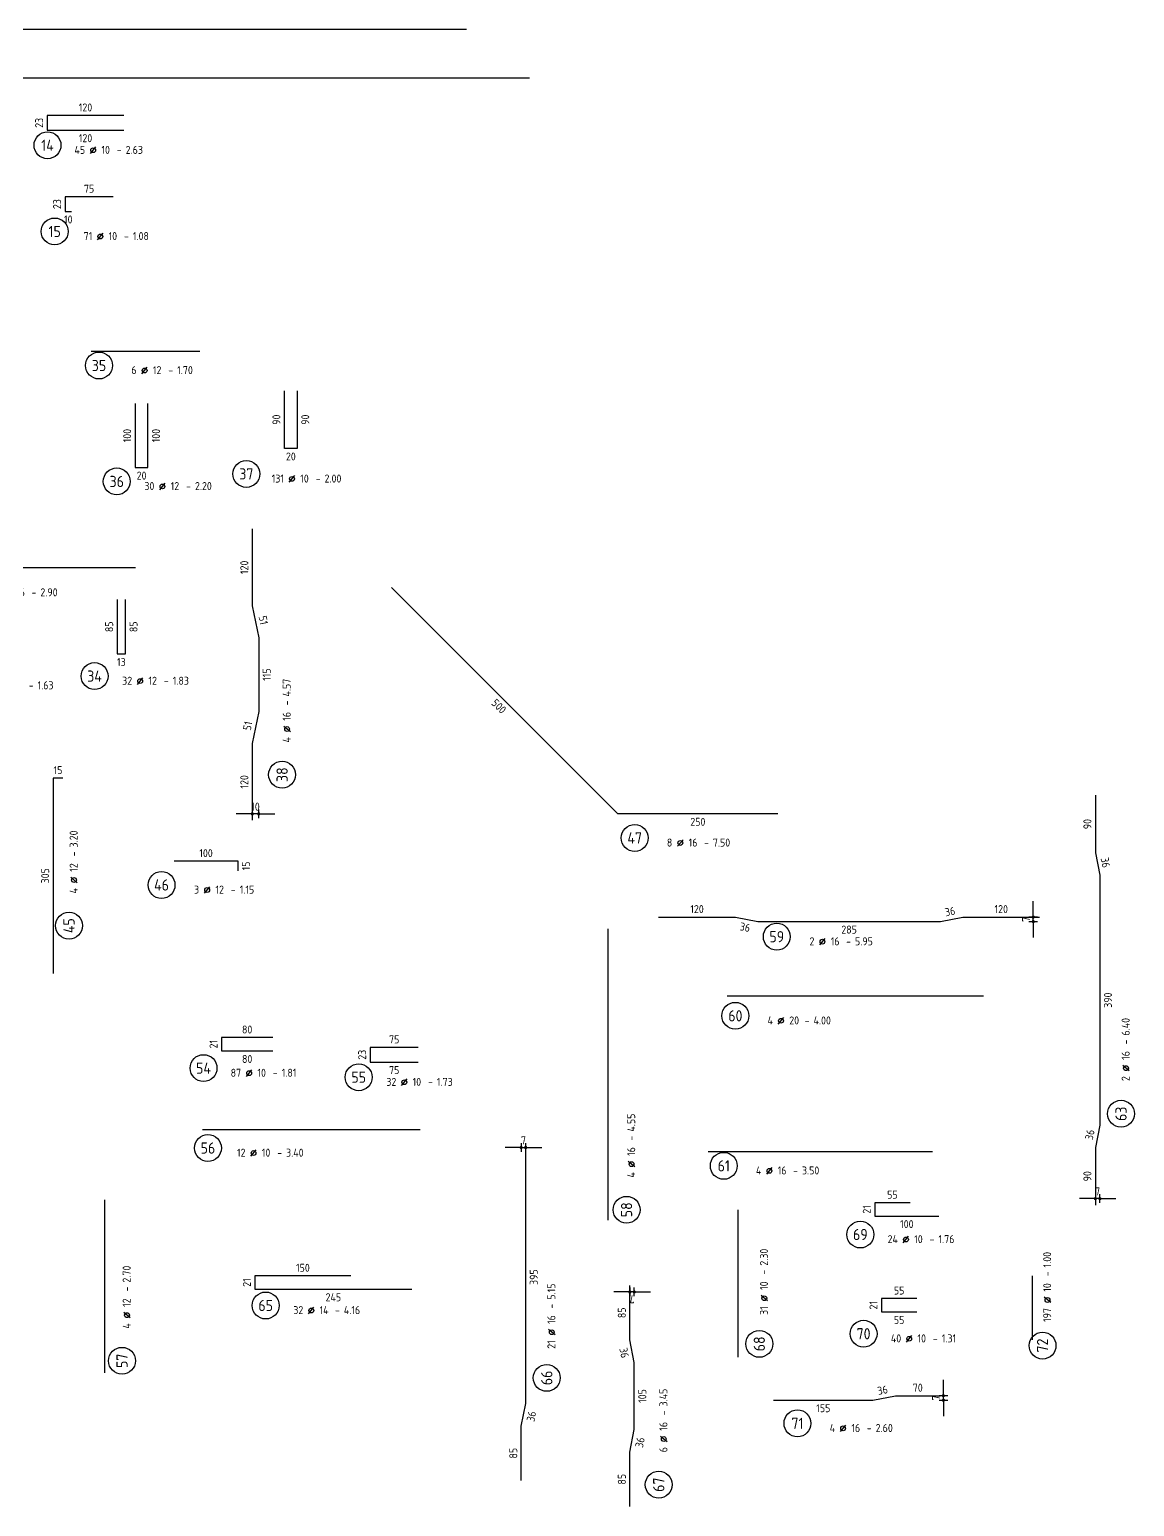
# Model space of a CAD drawing. Extents: x -177 to 93, y -12 to 49.
# Drawn here: x 75.41 to 92.66, y 17.39 to 40.46 of the extents above; entities that cross this region are included whole.
import ezdxf
from ezdxf.enums import TextEntityAlignment as Align

# ---------------------------------------------------------------- set-up
doc = ezdxf.new("R2010")
doc.units = 0
doc.header["$LTSCALE"] = 0.5
doc.linetypes.add('AUSGEZOGEN', pattern=[1000.01, 1000, 0.01])
doc.layers.add('MASSE', color=7, linetype='Continuous')
doc.layers.add('RND', color=7, linetype='Continuous')
doc.styles.add('txt', font='isocp.shx')
doc.dimstyles.new('DOT_I', dxfattribs={"dimscale": 0.5, "dimtxt": 0.25, "dimasz": 0.25, "dimexe": 0.1, "dimexo": 0.3, "dimgap": 0.1, "dimtad": 1, "dimdec": 3, "dimzin": 3, "dimtxsty": 'txt', "dimblk": 'DOT', "dimblk1": 'DOT', "dimblk2": 'DOT', "dimsah": 1, "dimcen": 0.1, "dimse1": 1, "dimse2": 1, "dimazin": 0, "dimtfac": 1, "dimtdec": 4, "dimtix": 1, "dimtmove": 2, "dimatfit": 3, "dimfxl": 0, "dimtvp": 1, "dimtolj": 1, "dimtzin": 0, "dimarcsym": 0})

# ---------------------------------------------------------------- blocks, each defined once
blk = doc.blocks.new('RND_AUSZ')
at = {"layer": 'RND', "color": 7, "linetype": 'Continuous'}
blk.add_line((1.341, 0.262), (1.509, 0.466), dxfattribs=at)
at = {"layer": 'RND', "color": 1, "linetype": 'Continuous'}
blk.add_circle((0, 0.52), 0.42, dxfattribs=at)
at = {"layer": 'RND', "color": 7, "linetype": 'Continuous'}
blk.add_circle((1.425, 0.364), 0.075, dxfattribs=at)
at = {"layer": 'RND', "color": 7, "linetype": 'Continuous', "style": 'txt'}
blk.add_text('-', height=0.25, dxfattribs=at).set_placement((2.163, 0.25))
for tag, p in [('WIEOFT', (-0.536, 0.25)), ('STK', (1.174, 0.25))]:
    blk.add_attdef(tag, text='', height=0.25, dxfattribs=at).set_placement(p, align=Align.RIGHT)
at = {"layer": 'RND', "color": 1, "linetype": 'Continuous', "style": 'txt'}
blk.add_attdef('POS', text='', height=0.35, dxfattribs=at).set_placement((0, 0.52), align=Align.MIDDLE)
at = {"layer": 'RND', "color": 7, "linetype": 'Continuous', "style": 'txt'}
for tag, p in [('DS', (1.683, 0.25)), ('LANG', (2.441, 0.25)), ('TEXT', (3.669, 0.25))]:
    blk.add_attdef(tag, p, '', height=0.25, dxfattribs=at)
blk = doc.blocks.new('DOT')
at = {"layer": 'MASSE', "color": 7, "linetype": 'Continuous'}
for p, q in [((0, 0), (-1, 0)), ((0, 0.54), (0, -0.54))]:
    blk.add_line(p, q, dxfattribs=at)
at = {"layer": 'MASSE', "color": 7, "linetype": 'Continuous', "const_width": 0.2}
blk.add_lwpolyline([(-0.1, 0, 1), (0.1, 0, 1)], format="xyb", close=True, dxfattribs=at)
blk = doc.blocks.new('*D86')
at = {"layer": 'Defpoints', "color": 0, "linetype": 'AUSGEZOGEN', "transparency": 16777216}
for p in [(78.884, 28.209), (78.884, 28.209), (78.984, 28.109)]:
    blk.add_point(p, dxfattribs=at)
at = {"layer": 'RND', "color": 0, "linetype": 'AUSGEZOGEN', "lineweight": -2, "transparency": 16777216}
for p, q in [((78.759, 28.209), (78.634, 28.209)), ((78.984, 28.209), (78.884, 28.209)), ((79.109, 28.209), (79.234, 28.209))]:
    blk.add_line(p, q, dxfattribs=at)
at = {"layer": 'RND', "color": 0, "linetype": 'AUSGEZOGEN', "lineweight": -2, "transparency": 16777216, "xscale": 0.125, "yscale": 0.125, "zscale": 0.125}
blk.add_blockref('DOT', (78.884, 28.209), dxfattribs=at)
at = {"layer": 'RND', "color": 0, "linetype": 'AUSGEZOGEN', "lineweight": -2, "transparency": 16777216, "xscale": 0.125, "yscale": 0.125, "zscale": 0.125, "rotation": 180}
blk.add_blockref('DOT', (78.984, 28.209), dxfattribs=at)
at = {"layer": 'RND', "color": 0, "linetype": 'AUSGEZOGEN', "transparency": 16777216, "insert": (78.934, 28.321), "char_height": 0.125, "attachment_point": 5, "style": 'txt'}
blk.add_mtext('\\A1;10', dxfattribs=at)
blk = doc.blocks.new('*D91')
at = {"layer": 'Defpoints', "color": 0, "linetype": 'AUSGEZOGEN', "transparency": 16777216}
for p in [(91.078, 26.596), (91.078, 26.596), (91.178, 26.526)]:
    blk.add_point(p, dxfattribs=at)
at = {"layer": 'RND', "color": 0, "linetype": 'AUSGEZOGEN', "lineweight": -2, "transparency": 16777216}
for p, q in [((91.078, 26.721), (91.078, 26.846)), ((91.078, 26.526), (91.078, 26.596)), ((91.078, 26.401), (91.078, 26.276))]:
    blk.add_line(p, q, dxfattribs=at)
at = {"layer": 'RND', "color": 0, "linetype": 'AUSGEZOGEN', "lineweight": -2, "transparency": 16777216, "xscale": 0.125, "yscale": 0.125, "zscale": 0.125}
for p, rotation in [((91.078, 26.596), 270), ((91.078, 26.526), 90)]:
    blk.add_blockref('DOT', p, dxfattribs=dict(at, rotation=rotation))
at = {"layer": 'RND', "color": 0, "linetype": 'AUSGEZOGEN', "transparency": 16777216, "insert": (90.966, 26.561), "char_height": 0.125, "attachment_point": 5, "rotation": 90, "style": 'txt'}
blk.add_mtext('\\A1;7', dxfattribs=at)
blk = doc.blocks.new('*D99')
at = {"layer": 'Defpoints', "color": 0, "linetype": 'AUSGEZOGEN', "transparency": 16777216}
for p in [(92.048, 22.199), (92.048, 22.199), (92.118, 22.099)]:
    blk.add_point(p, dxfattribs=at)
at = {"layer": 'RND', "color": 0, "linetype": 'AUSGEZOGEN', "lineweight": -2, "transparency": 16777216}
for p, q in [((91.923, 22.199), (91.798, 22.199)), ((92.118, 22.199), (92.048, 22.199)), ((92.243, 22.199), (92.368, 22.199))]:
    blk.add_line(p, q, dxfattribs=at)
at = {"layer": 'RND', "color": 0, "linetype": 'AUSGEZOGEN', "lineweight": -2, "transparency": 16777216, "xscale": 0.125, "yscale": 0.125, "zscale": 0.125}
blk.add_blockref('DOT', (92.048, 22.199), dxfattribs=at)
at = {"layer": 'RND', "color": 0, "linetype": 'AUSGEZOGEN', "lineweight": -2, "transparency": 16777216, "xscale": 0.125, "yscale": 0.125, "zscale": 0.125, "rotation": 180}
blk.add_blockref('DOT', (92.118, 22.199), dxfattribs=at)
at = {"layer": 'RND', "color": 0, "linetype": 'AUSGEZOGEN', "transparency": 16777216, "insert": (92.083, 22.312), "char_height": 0.125, "attachment_point": 5, "style": 'txt'}
blk.add_mtext('\\A1;7', dxfattribs=at)
blk = doc.blocks.new('*D103')
at = {"layer": 'Defpoints', "color": 0, "linetype": 'AUSGEZOGEN', "transparency": 16777216}
for p in [(89.675, 19.121), (89.675, 19.121), (89.675, 19.051)]:
    blk.add_point(p, dxfattribs=at)
at = {"layer": 'RND', "color": 0, "linetype": 'AUSGEZOGEN', "lineweight": -2, "transparency": 16777216}
for p, q in [((89.675, 19.246), (89.675, 19.371)), ((89.675, 19.051), (89.675, 19.121)), ((89.675, 18.926), (89.675, 18.801))]:
    blk.add_line(p, q, dxfattribs=at)
at = {"layer": 'RND', "color": 0, "linetype": 'AUSGEZOGEN', "lineweight": -2, "transparency": 16777216, "xscale": 0.125, "yscale": 0.125, "zscale": 0.125}
for p, rotation in [((89.675, 19.121), 270), ((89.675, 19.051), 90)]:
    blk.add_blockref('DOT', p, dxfattribs=dict(at, rotation=rotation))
at = {"layer": 'RND', "color": 0, "linetype": 'AUSGEZOGEN', "transparency": 16777216, "insert": (89.562, 19.086), "char_height": 0.125, "attachment_point": 5, "rotation": 90, "style": 'txt'}
blk.add_mtext('\\A1;7', dxfattribs=at)
blk = doc.blocks.new('*D106')
at = {"layer": 'Defpoints', "color": 0, "linetype": 'AUSGEZOGEN', "transparency": 16777216}
for p in [(83.083, 22.998), (83.153, 22.998), (83.153, 22.998)]:
    blk.add_point(p, dxfattribs=at)
at = {"layer": 'RND', "color": 0, "linetype": 'AUSGEZOGEN', "lineweight": -2, "transparency": 16777216}
for p, q in [((82.958, 22.998), (82.833, 22.998)), ((83.083, 22.998), (83.153, 22.998)), ((83.278, 22.998), (83.403, 22.998))]:
    blk.add_line(p, q, dxfattribs=at)
at = {"layer": 'RND', "color": 0, "linetype": 'AUSGEZOGEN', "lineweight": -2, "transparency": 16777216, "xscale": 0.125, "yscale": 0.125, "zscale": 0.125}
blk.add_blockref('DOT', (83.083, 22.998), dxfattribs=at)
at = {"layer": 'RND', "color": 0, "linetype": 'AUSGEZOGEN', "lineweight": -2, "transparency": 16777216, "xscale": 0.125, "yscale": 0.125, "zscale": 0.125, "rotation": 180}
blk.add_blockref('DOT', (83.153, 22.998), dxfattribs=at)
at = {"layer": 'RND', "color": 0, "linetype": 'AUSGEZOGEN', "transparency": 16777216, "insert": (83.118, 23.111), "char_height": 0.125, "attachment_point": 5, "style": 'txt'}
blk.add_mtext('\\A1;7', dxfattribs=at)
blk = doc.blocks.new('*D107')
at = {"layer": 'Defpoints', "color": 0, "linetype": 'AUSGEZOGEN', "transparency": 16777216}
for p in [(84.849, 20.842), (84.779, 20.742), (84.779, 20.742)]:
    blk.add_point(p, dxfattribs=at)
at = {"layer": 'RND', "color": 0, "linetype": 'AUSGEZOGEN', "lineweight": -2, "transparency": 16777216}
for p, q in [((84.654, 20.742), (84.529, 20.742)), ((84.849, 20.742), (84.779, 20.742)), ((84.974, 20.742), (85.099, 20.742))]:
    blk.add_line(p, q, dxfattribs=at)
at = {"layer": 'RND', "color": 0, "linetype": 'AUSGEZOGEN', "lineweight": -2, "transparency": 16777216, "xscale": 0.125, "yscale": 0.125, "zscale": 0.125}
blk.add_blockref('DOT', (84.779, 20.742), dxfattribs=at)
at = {"layer": 'RND', "color": 0, "linetype": 'AUSGEZOGEN', "lineweight": -2, "transparency": 16777216, "xscale": 0.125, "yscale": 0.125, "zscale": 0.125, "rotation": 180}
blk.add_blockref('DOT', (84.849, 20.742), dxfattribs=at)
at = {"layer": 'RND', "color": 0, "linetype": 'AUSGEZOGEN', "transparency": 16777216, "insert": (84.814, 20.629), "char_height": 0.125, "attachment_point": 5, "rotation": 180, "style": 'txt'}
blk.add_mtext('\\A1;7', dxfattribs=at)

msp = doc.modelspace()

# ---------------------------------------------------------------- linework, layer by layer
at = {"layer": 'RND', "color": 1, "linetype": 'AUSGEZOGEN'}
for points in [[(82.2276, 40.4587), (70.2276, 40.4587)], [(70.2113, 39.7047), (83.2113, 39.7047)], [(76.8798, 39.1169), (75.6798, 39.1169), (75.6798, 38.8869), (76.8798, 38.8869)], [(76.7102, 37.8473), (75.9602, 37.8473), (75.9602, 37.6173), (76.0602, 37.6173)], [(76.3664, 35.4378), (78.0664, 35.4378)], [(77.0552, 34.6167), (77.0552, 33.6167), (77.2552, 33.6167), (77.2552, 34.6167)], [(79.586, 34.8153), (79.586, 33.9153), (79.386, 33.9153), (79.386, 34.8153)], [(78.8842, 32.6589), (78.8842, 31.4589), (78.9842, 30.9589), (78.9842, 29.8089), (78.8842, 29.3089), (78.8842, 28.1089)], [(74.1618, 32.0575), (77.0618, 32.0575)], [(87.0908, 28.2094), (84.5908, 28.2094), (81.0553, 31.745)], [(76.7738, 31.556), (76.7738, 30.706), (76.9038, 30.706), (76.9038, 31.556)], [(75.9245, 28.7665), (75.7745, 28.7665), (75.7745, 25.7165)], [(92.0485, 28.4991), (92.0485, 27.5991), (92.1185, 27.2491), (92.1185, 23.3491), (92.0485, 22.9991), (92.0485, 22.0991)], [(78.6616, 27.32), (78.6616, 27.47), (77.6616, 27.47)], [(85.2281, 26.5964), (86.4281, 26.5964), (86.7781, 26.5264), (89.6281, 26.5264), (89.9781, 26.5964), (91.1781, 26.5964)], [(84.4382, 21.8621), (84.4382, 26.4121)], [(90.2991, 25.3628), (86.2991, 25.3628)], [(79.2037, 24.7159), (78.4037, 24.7159), (78.4037, 24.5059), (79.2037, 24.5059)], [(81.4742, 24.5616), (80.7242, 24.5616), (80.7242, 24.3316), (81.4742, 24.3316)], [(78.1049, 23.2765), (81.5049, 23.2765)], [(83.0832, 17.7982), (83.0832, 18.6482), (83.1532, 18.9982), (83.1532, 22.9482)], [(86.0042, 22.9377), (89.5042, 22.9377)], [(76.582, 19.4789), (76.582, 22.1789)], [(86.4703, 19.7232), (86.4703, 22.0232)], [(89.1535, 22.1361), (88.6035, 22.1361), (88.6035, 21.9261), (89.6035, 21.9261)], [(80.4241, 20.9941), (78.9241, 20.9941), (78.9241, 20.7841), (81.3741, 20.7841)], [(91.0642, 19.9951), (91.0642, 20.9951)], [(84.7787, 17.3915), (84.7787, 18.2415), (84.8487, 18.5915), (84.8487, 19.6415), (84.7787, 19.9915), (84.7787, 20.8415)], [(89.2581, 20.6389), (88.7081, 20.6389), (88.7081, 20.4289), (89.2581, 20.4289)], [(87.0246, 19.0514), (88.5746, 19.0514), (88.9246, 19.1214), (89.6246, 19.1214)]]:
    msp.add_lwpolyline(points, dxfattribs=at)

# ---------------------------------------------------------------- block references
at = {"layer": 'RND', "color": 1, "linetype": 'AUSGEZOGEN', "xscale": 0.5, "yscale": 0.5, "zscale": 0.5}
for p, values in [((75.6861, 38.3915), {'POS': '14', 'STK': '45', 'DS': '10', 'LANG': '2.63'}), ((75.7983, 37.0448), {'POS': '15', 'STK': '71', 'DS': '10', 'LANG': '1.08'}), ((76.4902, 34.9515), {'POS': '35', 'STK': '6', 'DS': '12', 'LANG': '1.70'}), ((78.7911, 33.2583), {'POS': '37', 'STK': '131', 'DS': '10', 'LANG': '2.00'}), ((74.354, 31.4813), {'POS': '32', 'STK': '4', 'DS': '16', 'LANG': '2.90'}), ((74.3103, 30.0293), {'POS': '33', 'STK': '77', 'DS': '10', 'LANG': '1.63'}), ((76.4208, 30.1004), {'POS': '34', 'STK': '32', 'DS': '12', 'LANG': '1.83'}), ((77.4664, 26.8381), {'POS': '46', 'STK': '3', 'DS': '12', 'LANG': '1.15'}), ((78.1222, 23.9776), {'POS': '54', 'STK': '87', 'DS': '10', 'LANG': '1.81'}), ((80.5456, 23.8355), {'POS': '55', 'STK': '32', 'DS': '10', 'LANG': '1.73'}), ((78.191, 22.7295), {'POS': '56', 'STK': '12', 'DS': '10', 'LANG': '3.40'}), ((86.2459, 22.4516), {'POS': '61', 'STK': '4', 'DS': '16', 'LANG': '3.50'}), ((88.3776, 21.379), {'POS': '69', 'STK': '24', 'DS': '10', 'LANG': '1.76'}), ((79.0927, 20.2703), {'POS': '65', 'STK': '32', 'DS': '14', 'LANG': '4.16'}), ((88.4289, 19.8288), {'POS': '70', 'STK': '40', 'DS': '10', 'LANG': '1.31'}), ((87.3966, 18.4297), {'POS': '71', 'STK': '4', 'DS': '16', 'LANG': '2.60'})]:
    msp.add_blockref('RND_AUSZ', p, dxfattribs=at).add_auto_attribs(values)
at = {"layer": 'RND', "color": 7, "linetype": 'AUSGEZOGEN', "xscale": 0.5, "yscale": 0.5, "zscale": 0.5}
for p, values in [((76.7677, 33.1409), {'POS': '36', 'STK': '30', 'DS': '12', 'LANG': '2.20'}), ((84.855, 27.5726), {'POS': '47', 'STK': '8', 'DS': '16', 'LANG': '7.50'})]:
    msp.add_blockref('RND_AUSZ', p, dxfattribs=at).add_auto_attribs(values)
at = {"layer": 'RND', "color": 1, "linetype": 'AUSGEZOGEN', "xscale": 0.5, "yscale": 0.5, "zscale": 0.5, "rotation": 90}
for p, values in [((79.6088, 28.8208), {'POS': '38', 'STK': '4', 'DS': '16', 'LANG': '4.57'}), ((76.2818, 26.4632), {'POS': '45', 'STK': '4', 'DS': '12', 'LANG': '3.20'}), ((92.7082, 23.525), {'POS': '63', 'STK': '2', 'DS': '16', 'LANG': '6.40'}), ((84.988, 22.0252), {'POS': '58', 'STK': '4', 'DS': '16', 'LANG': '4.55'}), ((87.0604, 19.9314), {'POS': '68', 'STK': '31', 'DS': '10', 'LANG': '2.30'}), ((91.4828, 19.9041), {'POS': '72', 'STK': '197', 'DS': '10', 'LANG': '1.00'}), ((77.1099, 19.6668), {'POS': '57', 'STK': '4', 'DS': '12', 'LANG': '2.70'}), ((83.7414, 19.4), {'POS': '66', 'STK': '21', 'DS': '16', 'LANG': '5.15'}), ((85.4904, 17.732), {'POS': '67', 'STK': '6', 'DS': '16', 'LANG': '3.45'})]:
    msp.add_blockref('RND_AUSZ', p, dxfattribs=at).add_auto_attribs(values)
at = {"layer": 'RND', "color": 191, "linetype": 'AUSGEZOGEN', "xscale": 0.5, "yscale": 0.5, "zscale": 0.5}
for p, values in [((87.0739, 26.0303), {'POS': '59', 'STK': '2', 'DS': '16', 'LANG': '5.95'}), ((86.4265, 24.795), {'POS': '60', 'STK': '4', 'DS': '20', 'LANG': '4.00'})]:
    msp.add_blockref('RND_AUSZ', p, dxfattribs=at).add_auto_attribs(values)

# ---------------------------------------------------------------- texts
at = {"layer": 'RND', "color": 7, "linetype": 'AUSGEZOGEN', "style": 'txt'}
for s, p in [('120', (76.2798, 39.2419)), ('120', (76.2798, 38.7619)), ('75', (76.3352, 37.9723)), ('10', (76.0102, 37.4923)), ('20', (79.486, 33.7903)), ('20', (77.1552, 33.4917)), ('13', (76.8388, 30.581)), ('15', (75.8495, 28.8915)), ('250', (85.8408, 28.0844)), ('100', (78.1616, 27.595)), ('120', (90.5781, 26.7214)), ('285', (88.2031, 26.4014)), ('80', (78.8037, 24.8409)), ('75', (81.0992, 24.6866)), ('80', (78.8037, 24.3809)), ('75', (81.0992, 24.2066)), ('55', (88.8785, 22.2611)), ('100', (89.1035, 21.8011)), ('150', (79.6741, 21.1191)), ('55', (88.9831, 20.7639)), ('245', (80.1491, 20.6591)), ('55', (88.9831, 20.3039)), ('70', (89.2746, 19.2464)), ('155', (87.7996, 18.9264))]:
    msp.add_text(s, height=0.125, dxfattribs=at).set_placement(p, align=Align.MIDDLE)
for s, rotation, p in [('23', 90, (75.5548, 39.0019)), ('23', 90, (75.8352, 37.7323)), ('90', 90, (79.261, 34.3653)), ('90', 90, (79.711, 34.3653)), ('100', 90, (76.9302, 34.1167)), ('100', 90, (77.3802, 34.1167)), ('120', 90, (78.7592, 32.0589)), ('85', 90, (76.6488, 31.131)), ('85', 90, (77.0288, 31.131)), ('51', 281.30993, (79.0568, 31.2334)), ('115', 90, (79.1092, 30.3839)), ('500', 315, (82.7347, 29.8888)), ('51', 78.69007, (78.8117, 29.5834)), ('120', 90, (78.7592, 28.7089)), ('90', 90, (91.9235, 28.0491)), ('15', 90, (78.7866, 27.395)), ('36', 281.30993, (92.206, 27.4486)), ('305', 90, (75.6495, 27.2415)), ('120', 360, (85.8281, 26.7214)), ('36', 11.30993, (89.7786, 26.6839)), ('36', 348.69007, (86.5786, 26.4388)), ('390', 90, (92.2435, 25.2991)), ('21', 90, (78.2787, 24.6109)), ('23', 90, (80.5992, 24.4466)), ('36', 78.69007, (91.9609, 23.1986)), ('90', 90, (91.9235, 22.5491)), ('21', 90, (88.4785, 22.0311)), ('395', 90, (83.2782, 20.9732)), ('21', 90, (78.7991, 20.8891)), ('21', 90, (88.5831, 20.5339)), ('85', 90, (84.6537, 20.4165)), ('36', 281.30993, (84.6911, 19.792)), ('105', 90, (84.9737, 19.1165)), ('36', 11.30993, (88.7251, 19.209)), ('36', 78.69007, (83.2408, 18.7987)), ('36', 78.69007, (84.9363, 18.392)), ('85', 90, (82.9582, 18.2232)), ('85', 90, (84.6537, 17.8165))]:
    msp.add_text(s, height=0.125, rotation=rotation, dxfattribs=at).set_placement(p, align=Align.MIDDLE)

# ---------------------------------------------------------------- dimensions: what is measured, and where the dimension line sits
at = {"layer": 'RND', "color": 7, "linetype": 'AUSGEZOGEN'}
for base, p1, p2, text, picture, middle in [((78.8842, 28.2089), (78.9842, 28.1089), (78.8842, 28.2089), '10', '*D86', (78.9342, 28.3214)), ((92.0485, 22.1991), (92.1185, 22.0991), (92.0485, 22.1991), '7', '*D99', (92.0835, 22.3116))]:
    dim = msp.add_linear_dim(base=base, p1=p1, p2=p2, text=text, dimstyle='DOT_I', override={"dimdec": 0, "dimlfac": 100, "dimrnd": 0.0005}, dxfattribs=at)
    dim.commit()
    dim.dimension.update_dxf_attribs({"geometry": picture, "text_midpoint": middle})
for base, p1, p2, angle, picture, middle in [((91.0781, 26.5964), (91.1781, 26.5264), (91.0781, 26.5964), 90, '*D91', (90.9656, 26.5614)), ((84.7787, 20.7415), (84.8487, 20.8415), (84.7787, 20.7415), 180, '*D107', (84.8137, 20.629))]:
    dim = msp.add_linear_dim(base=base, p1=p1, p2=p2, angle=angle, text='7', dimstyle='DOT_I', override={"dimdec": 0, "dimlfac": 100}, dxfattribs=at)
    dim.commit()
    dim.dimension.update_dxf_attribs({"geometry": picture, "text_midpoint": middle})
dim = msp.add_linear_dim(base=(83.1532, 22.9982), p1=(83.0832, 22.9982), p2=(83.1532, 22.9982), dimstyle='DOT_I', override={"dimdec": 0, "dimlfac": 100, "dimrnd": 0.0005}, dxfattribs=at)
dim.commit()
dim.dimension.update_dxf_attribs({"geometry": '*D106', "text_midpoint": (83.1182, 23.1107)})
dim = msp.add_linear_dim(base=(89.6746, 19.1214), p1=(89.6746, 19.0514), p2=(89.6746, 19.1214), angle=90, dimstyle='DOT_I', override={"dimdec": 0, "dimlfac": 100, "dimrnd": 0.0005}, dxfattribs=at)
dim.commit()
dim.dimension.update_dxf_attribs({"geometry": '*D103', "text_midpoint": (89.5621, 19.0864)})

doc.saveas('drawing.dxf')
